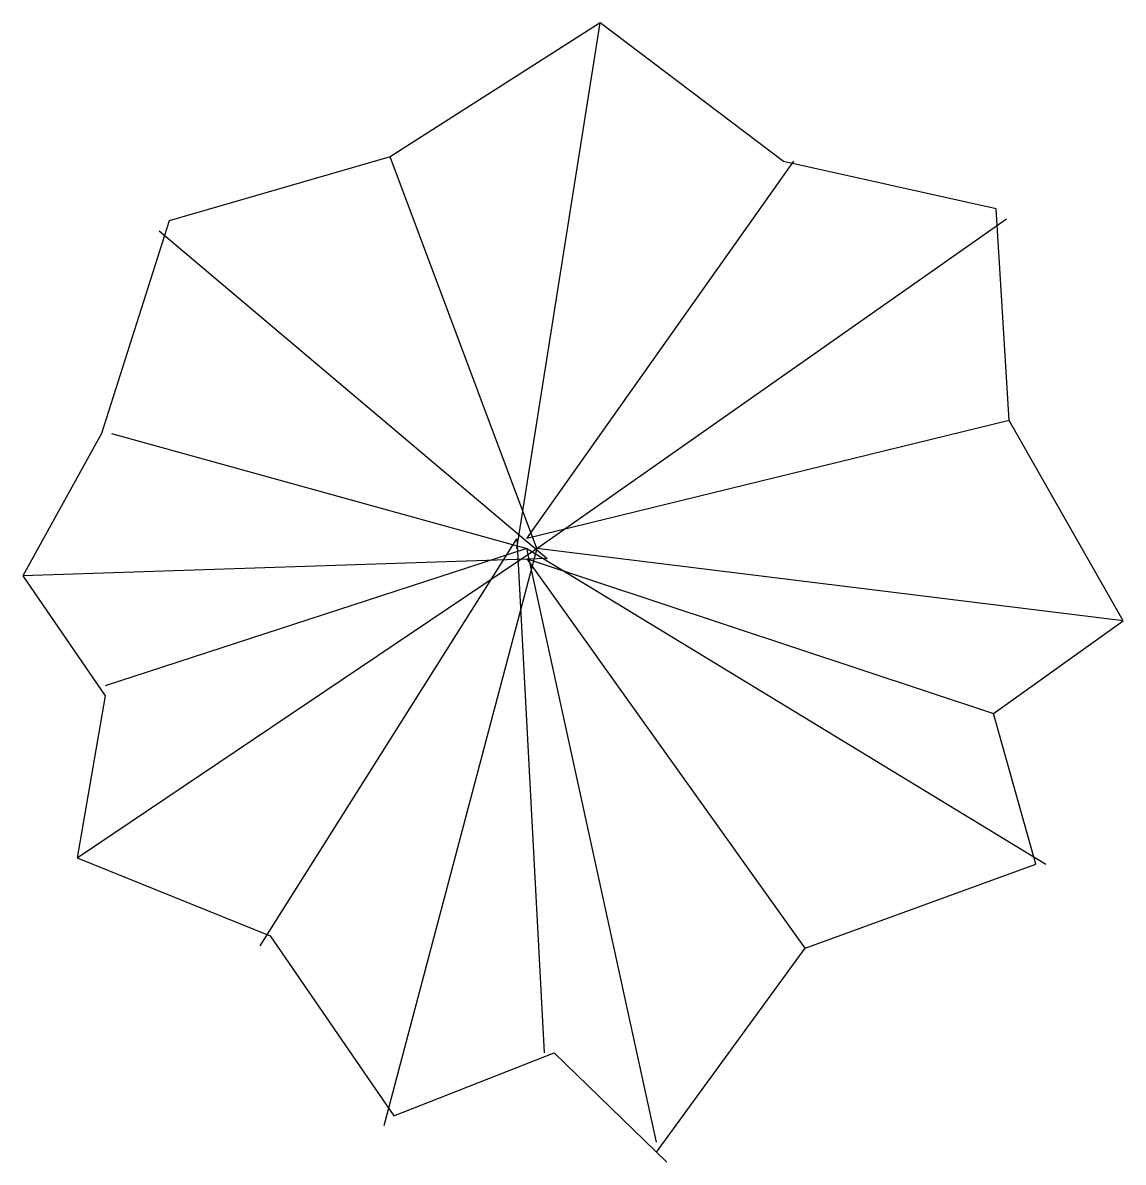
# Model space of a CAD drawing. Extents: x 38.9 to 49.8, y 56.6 to 67.9.
import ezdxf

# ---------------------------------------------------------------- set-up
doc = ezdxf.new("R2010")
doc.units = 0
for name, color, linetype in [('49', 1, 'CONTINUOUS'), ('50', 2, 'CONTINUOUS'), ('51', 3, 'CONTINUOUS')]:
    doc.layers.add(name, color=color, linetype=linetype)

msp = doc.modelspace()

# ---------------------------------------------------------------- linework, layer by layer
at = {"layer": '49', "color": 0}
for p, q in [((44.651, 67.9), (42.577, 66.575)), ((46.464, 66.53), (44.651, 67.9)), ((42.577, 66.575), (40.393, 65.945)), ((48.564, 66.062), (46.464, 66.53)), ((48.693, 63.971), (48.564, 66.062)), ((40.393, 65.945), (39.726, 63.843)), ((49.818, 61.994), (48.693, 63.971)), ((39.726, 63.843), (38.949, 62.437)), ((38.949, 62.437), (39.763, 61.252)), ((48.535, 61.079), (49.818, 61.994)), ((39.763, 61.252), (39.487, 59.654)), ((48.955, 59.59), (48.535, 61.079)), ((39.487, 59.654), (41.391, 58.884)), ((46.675, 58.76), (48.955, 59.59)), ((41.391, 58.884), (42.613, 57.107)), ((45.209, 56.746), (46.675, 58.76)), ((42.613, 57.107), (44.198, 57.728)), ((44.198, 57.728), (45.31, 56.648))]:
    msp.add_line(p, q, dxfattribs=at)
at = {"layer": '50', "color": 0}
for p, q in [((44.027, 62.709), (42.577, 66.575)), ((43.926, 62.807), (46.564, 66.532)), ((48.693, 63.971), (43.926, 62.807)), ((39.825, 63.844), (43.928, 62.707)), ((41.293, 58.783), (43.827, 62.805)), ((43.827, 62.805), (44.099, 57.727)), ((43.928, 62.707), (39.761, 61.352)), ((43.929, 62.607), (48.535, 61.079)), ((46.675, 58.76), (43.929, 62.607))]:
    msp.add_line(p, q, dxfattribs=at)
at = {"layer": '51', "color": 0}
for p, q in [((43.828, 62.706), (44.651, 67.9)), ((44.027, 62.709), (48.665, 65.964)), ((40.295, 65.844), (44.128, 62.61)), ((39.487, 59.654), (44.027, 62.709)), ((44.027, 62.709), (42.514, 57.006)), ((43.928, 62.707), (49.055, 59.591)), ((45.208, 56.846), (43.928, 62.707)), ((49.818, 61.994), (44.027, 62.709)), ((44.128, 62.61), (38.949, 62.437))]:
    msp.add_line(p, q, dxfattribs=at)

doc.saveas('drawing.dxf')
